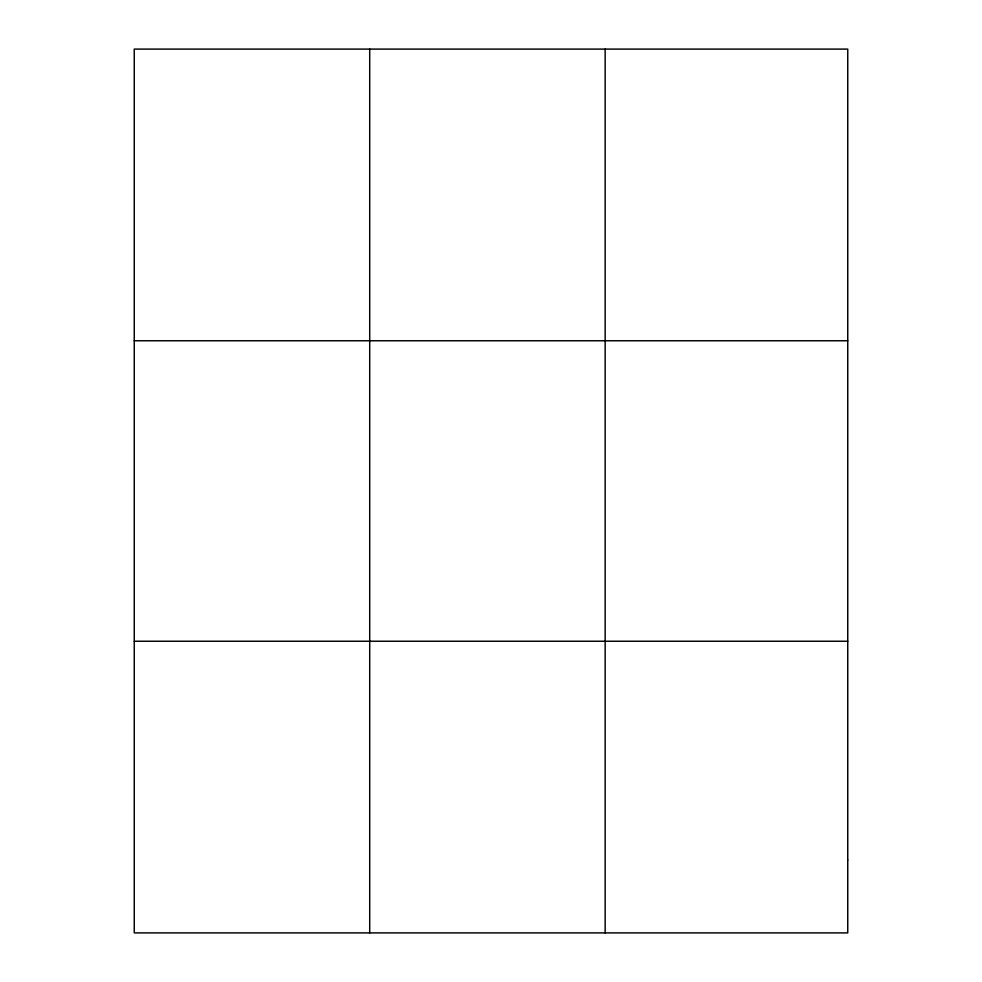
<?xml version="1.0" encoding="UTF-8"?>
<svg xmlns="http://www.w3.org/2000/svg" width="982" height="982" viewBox="0 0 982 982"><rect width="100%" height="100%" fill="white"/><g stroke="black" fill="none" stroke-linecap="round" stroke-linejoin="round"><path stroke-width="1.47" d="M369.711 932.9L369.711 49.1M605.158 932.9L605.158 49.1M134.252 340.754L847.748 340.754M134.252 641.246L847.748 641.246M847.748 859.987L847.748 932.9L134.252 932.9L134.252 49.1L847.748 49.1L847.748 859.987"/></g></svg>
